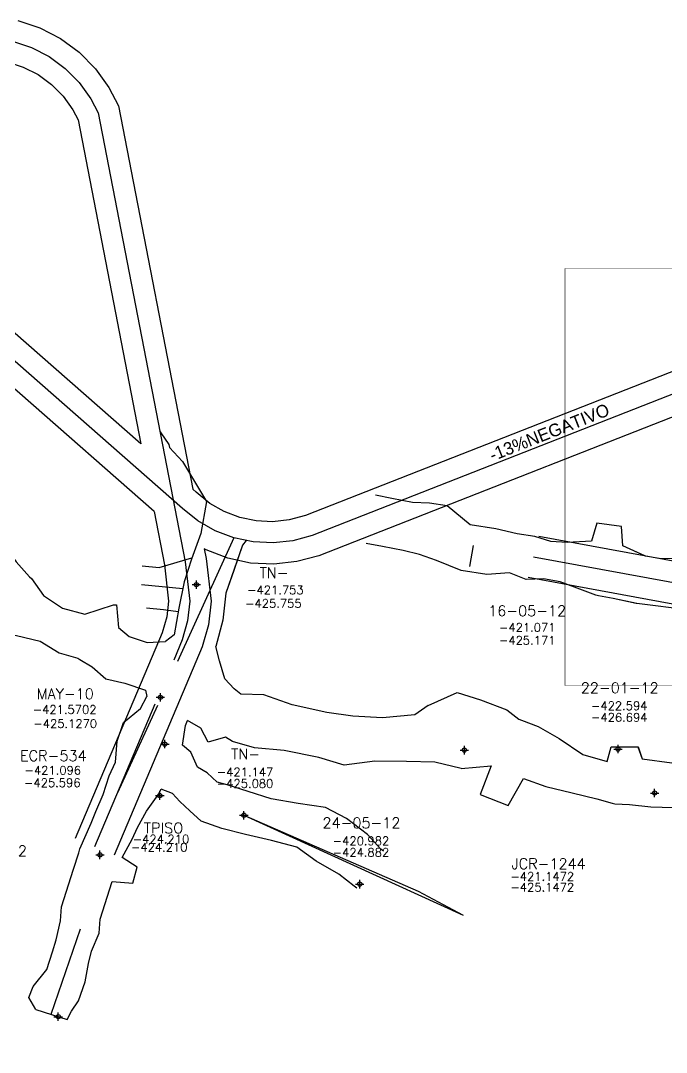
# Model space of a CAD drawing. Extents: x 3 to 13121, y 0 to 10397.
# Drawn here: x 10363.3 to 10439.7, y 9944.2 to 10066.3 of the extents above; entities that cross this region are included whole.
import ezdxf
from ezdxf.enums import TextEntityAlignment as Align

# ---------------------------------------------------------------- set-up
doc = ezdxf.new("R2010")
doc.units = 0
doc.header["$MEASUREMENT"] = 0
doc.header["$PDMODE"] = 34
doc.header["$PDSIZE"] = 0.5
for name, color, linetype in [('abajo', 7, 'Continuous'), ('arriba', 7, 'Continuous'), ('F-485-7495-EW-SCR', 4, 'Continuous'), ('F-485-7495-WE-FIC', 138, 'Continuous'), ('Layer 1', 7, 'Continuous'), ('MARGEN', 7, 'Continuous'), ('MTEXT', 7, 'Continuous'), ('PE', 1, 'Continuous'), ('R-420-8477-SE-PROY', 7, 'Continuous'), ('R-420-8477-SE-SCR', 170, 'Continuous'), ('TXT_M', 7, 'Continuous')]:
    doc.layers.add(name, color=color, linetype=linetype)
doc.styles.add('CBF', font='')
doc.styles.add('ROMAND', font='romand', dxfattribs={"width": 0.7})
doc.styles.add('ROMANS', font='romans.shx', dxfattribs={"width": 1.65})
doc.styles.get('CBF').set_extended_font_data('Institucional')

# ---------------------------------------------------------------- blocks, each defined once
blk = doc.blocks.new('F2')
blk.add_point((0, 0))
at = {"style": 'ROMAND'}
for tag, height, p in [('NOMBRE', 1.25, (0.2, 6.62)), ('CIELO', 1, (0.14, 4.62)), ('PISO', 1, (0.14, 3.25))]:
    blk.add_attdef(tag, text='', height=height, dxfattribs=at).set_placement(p, align=Align.CENTER)
at = {"style": 'ROMANS', "flags": 1}
for tag, p in [('MINA', (-0.07, -3.26)), ('LOCALIZACION', (-0.07, -4.93)), ('ESTRUCTURA', (-0.07, -6.62)), ('NIVEL', (-0.07, -8.29)), ('OBRA', (-0.07, -10.12)), ('FECHA', (-0.07, -11.79)), ('ATRAS', (-0.07, -13.48)), ('TOPOGRAFO', (2.67, -15.3))]:
    blk.add_attdef(tag, text='', height=1.25, dxfattribs=at).set_placement(p, align=Align.CENTER)
blk = doc.blocks.new('mar1a')
at = {"layer": 'PE', "linetype": 'Continuous', "lineweight": 0}
h = blk.add_hatch(color=1, dxfattribs=at)
edge = h.paths.add_edge_path()
edge.add_spline(control_points=[(0.7947, 0.0605), (0.7947, 0.0605), (0.8305, 0.0744), (0.8305, 0.0744), (0.8305, 0.0744), (0.8312, 0.0747), (0.8317, 0.0745), (0.8319, 0.0736), (0.8319, 0.0736), (0.8324, 0.0724), (0.8329, 0.0713), (0.8334, 0.0701), (0.8334, 0.0701), (0.8347, 0.0677), (0.8372, 0.0686), (0.8385, 0.0716), (0.8385, 0.0716), (0.8388, 0.0722), (0.8394, 0.0725), (0.8401, 0.0725), (0.8401, 0.0725), (0.8393, 0.0726), (0.8389, 0.0732), (0.8396, 0.0744), (0.8396, 0.0744), (0.8412, 0.0761), (0.8404, 0.0779), (0.8413, 0.0797), (0.8413, 0.0797), (0.8413, 0.0797), (0.8413, 0.0797), (0.8413, 0.0797), (0.8413, 0.0797), (0.8414, 0.0801), (0.8418, 0.0803), (0.8422, 0.0801), (0.8422, 0.0801), (0.8422, 0.0801), (0.8865, 0.0606), (0.8865, 0.0606), (0.8865, 0.0606), (0.8869, 0.0604), (0.8871, 0.06), (0.8869, 0.0597), (0.8869, 0.0597), (0.8869, 0.0597), (0.8869, 0.0597), (0.8869, 0.0597), (0.8869, 0.0597), (0.8868, 0.0593), (0.8863, 0.0592), (0.886, 0.0593), (0.886, 0.0593), (0.886, 0.0593), (0.8426, 0.0784), (0.8426, 0.0784), (0.8426, 0.0784), (0.8426, 0.0784), (0.8424, 0.0785), (0.8424, 0.0785), (0.8424, 0.0785), (0.842, 0.0768), (0.8435, 0.0754), (0.8423, 0.0735), (0.8423, 0.0735), (0.842, 0.0729), (0.8411, 0.0725), (0.8403, 0.0725), (0.8403, 0.0725), (0.8414, 0.0723), (0.8424, 0.0714), (0.8418, 0.0701), (0.8418, 0.0701), (0.8392, 0.0643), (0.8332, 0.0637), (0.832, 0.0686), (0.832, 0.0686), (0.8316, 0.0699), (0.831, 0.0715), (0.8305, 0.0729), (0.8305, 0.0729), (0.8305, 0.0729), (0.7953, 0.0592), (0.7953, 0.0592), (0.7953, 0.0592), (0.7949, 0.0591), (0.7945, 0.0592), (0.7943, 0.0596), (0.7943, 0.0596), (0.7943, 0.0596), (0.7943, 0.0596), (0.7943, 0.0596), (0.7943, 0.0596), (0.7942, 0.06), (0.7944, 0.0604), (0.7947, 0.0605)], knot_values=[0, 0, 0, 0, 0.041667, 0.041667, 0.041667, 0.041667, 0.083333, 0.083333, 0.083333, 0.083333, 0.125, 0.125, 0.125, 0.125, 0.166667, 0.166667, 0.166667, 0.166667, 0.208333, 0.208333, 0.208333, 0.208333, 0.25, 0.25, 0.25, 0.25, 0.291667, 0.291667, 0.291667, 0.291667, 0.333333, 0.333333, 0.333333, 0.333333, 0.375, 0.375, 0.375, 0.375, 0.416667, 0.416667, 0.416667, 0.416667, 0.458333, 0.458333, 0.458333, 0.458333, 0.5, 0.5, 0.5, 0.5, 0.541667, 0.541667, 0.541667, 0.541667, 0.583333, 0.583333, 0.583333, 0.583333, 0.625, 0.625, 0.625, 0.625, 0.666667, 0.666667, 0.666667, 0.666667, 0.708333, 0.708333, 0.708333, 0.708333, 0.75, 0.75, 0.75, 0.75, 0.791667, 0.791667, 0.791667, 0.791667, 0.833333, 0.833333, 0.833333, 0.833333, 0.875, 0.875, 0.875, 0.875, 0.916667, 0.916667, 0.916667, 0.916667, 0.958333, 0.958333, 0.958333, 0.958333, 1, 1, 1, 1], degree=3, periodic=0)
at = {"layer": 'Layer 1'}
for points, knots in [([(0.8852, 0.0542), (0.8862, 0.0542), (0.887, 0.0534), (0.887, 0.0524), (0.887, 0.0524), (0.887, 0.0514), (0.8862, 0.0506), (0.8852, 0.0506), (0.8852, 0.0506), (0.8842, 0.0506), (0.8834, 0.0514), (0.8834, 0.0524), (0.8834, 0.0524), (0.8834, 0.0534), (0.8842, 0.0542), (0.8852, 0.0542)], [0, 0, 0, 0, 0.25, 0.25, 0.25, 0.25, 0.5, 0.5, 0.5, 0.5, 0.75, 0.75, 0.75, 0.75, 1, 1, 1, 1]), ([(0.8852, 0.0539), (0.886, 0.0539), (0.8867, 0.0532), (0.8867, 0.0524), (0.8867, 0.0524), (0.8867, 0.0516), (0.886, 0.0509), (0.8852, 0.0509), (0.8852, 0.0509), (0.8844, 0.0509), (0.8837, 0.0516), (0.8837, 0.0524), (0.8837, 0.0524), (0.8837, 0.0532), (0.8844, 0.0539), (0.8852, 0.0539)], [0, 0, 0, 0, 0.25, 0.25, 0.25, 0.25, 0.5, 0.5, 0.5, 0.5, 0.75, 0.75, 0.75, 0.75, 1, 1, 1, 1]), ([(0.8857, 0.0524), (0.8858, 0.0524), (0.8859, 0.0525), (0.886, 0.0525), (0.886, 0.0525), (0.8861, 0.0526), (0.8861, 0.0528), (0.8861, 0.0529), (0.8861, 0.0529), (0.8861, 0.053), (0.8861, 0.0531), (0.886, 0.0532), (0.886, 0.0532), (0.886, 0.0533), (0.8859, 0.0534), (0.8858, 0.0534), (0.8858, 0.0534), (0.8857, 0.0534), (0.8856, 0.0534), (0.8854, 0.0534), (0.8854, 0.0534), (0.8854, 0.0534), (0.8845, 0.0534), (0.8845, 0.0534), (0.8845, 0.0534), (0.8845, 0.0534), (0.8845, 0.0514), (0.8845, 0.0514), (0.8845, 0.0514), (0.8845, 0.0514), (0.8848, 0.0514), (0.8848, 0.0514), (0.8848, 0.0514), (0.8848, 0.0514), (0.8848, 0.0523), (0.8848, 0.0523), (0.8848, 0.0523), (0.8848, 0.0523), (0.8854, 0.0523), (0.8854, 0.0523), (0.8854, 0.0523), (0.8854, 0.0523), (0.8859, 0.0514), (0.8859, 0.0514), (0.8859, 0.0514), (0.8859, 0.0514), (0.8863, 0.0514), (0.8863, 0.0514), (0.8863, 0.0514), (0.8863, 0.0514), (0.8857, 0.0524), (0.8857, 0.0524)], [0, 0, 0, 0, 0.076923, 0.076923, 0.076923, 0.076923, 0.153846, 0.153846, 0.153846, 0.153846, 0.230769, 0.230769, 0.230769, 0.230769, 0.307692, 0.307692, 0.307692, 0.307692, 0.384615, 0.384615, 0.384615, 0.384615, 0.461538, 0.461538, 0.461538, 0.461538, 0.538462, 0.538462, 0.538462, 0.538462, 0.615385, 0.615385, 0.615385, 0.615385, 0.692308, 0.692308, 0.692308, 0.692308, 0.769231, 0.769231, 0.769231, 0.769231, 0.846154, 0.846154, 0.846154, 0.846154, 0.923077, 0.923077, 0.923077, 0.923077, 1, 1, 1, 1]), ([(0.8848, 0.0526), (0.8848, 0.0526), (0.8853, 0.0526), (0.8853, 0.0526), (0.8853, 0.0526), (0.8855, 0.0526), (0.8856, 0.0526), (0.8856, 0.0526), (0.8856, 0.0526), (0.8857, 0.0526), (0.8858, 0.0527), (0.8858, 0.0527), (0.8858, 0.0527), (0.8858, 0.0528), (0.8858, 0.0528), (0.8858, 0.0529), (0.8858, 0.0529), (0.8858, 0.053), (0.8858, 0.0531), (0.8857, 0.0531), (0.8857, 0.0531), (0.8857, 0.0532), (0.8856, 0.0532), (0.8854, 0.0532), (0.8854, 0.0532), (0.8854, 0.0532), (0.8848, 0.0532), (0.8848, 0.0532), (0.8848, 0.0532), (0.8848, 0.0532), (0.8848, 0.0526), (0.8848, 0.0526)], [0, 0, 0, 0, 0.125, 0.125, 0.125, 0.125, 0.25, 0.25, 0.25, 0.25, 0.375, 0.375, 0.375, 0.375, 0.5, 0.5, 0.5, 0.5, 0.625, 0.625, 0.625, 0.625, 0.75, 0.75, 0.75, 0.75, 0.875, 0.875, 0.875, 0.875, 1, 1, 1, 1])]:
    blk.add_open_spline(points, degree=3, knots=knots, dxfattribs=at)
at = {"layer": 'MARGEN', "const_width": 0.001}
blk.add_lwpolyline([(0.0493, 0.9722), (1, 0.9722), (1, 0), (0.0493, 0)], close=True, dxfattribs=at)
at = {"layer": 'MARGEN'}
for points in [[(0.7362, 0.0789), (0.7877, 0.0789)], [(0.7362, 0.0685), (0.7877, 0.0685)], [(0.7362, 0.0615), (0.7877, 0.0615)], [(0.7362, 0.0518), (0.7877, 0.0518)], [(0.7362, 0.0452), (0.7877, 0.0452)], [(0.9485, 0.0389), (0.9994, 0.0389)], [(0.7362, 0.0348), (0.7877, 0.0348)], [(0.7362, 0.0278), (0.7877, 0.0278)], [(0.9485, 0.031), (0.9994, 0.031)], [(0.7362, 0.0174), (0.7877, 0.0174)], [(0.7362, 0.0104), (0.9485, 0.0104)], [(0.9485, 0.0104), (0.9994, 0.0104)]]:
    blk.add_lwpolyline(points, dxfattribs=at)
at = {"layer": 'TXT_M'}
for points, const_width in [([(1, 0.0859), (0.7362, 0.0859), (0.7362, 0)], 0.0005), ([(1, 0.0452), (0.7877, 0.0452)], 0.001)]:
    blk.add_lwpolyline(points, dxfattribs=dict(at, const_width=const_width))
for points in [[(0.7877, 0.0859), (0.7877, 0.0104)], [(0.9485, 0.0452), (0.9485, 0)], [(0.8333, 0.0104), (0.8333, 0)]]:
    blk.add_lwpolyline(points, dxfattribs=at)
at = {"layer": 'MARGEN', "style": 'ROMAND', "width": 0.7, "flags": 4}
for tag, height, p in [('TITULO', 0.0065, (0.8674, 0.0328)), ('TITULO', 0.0065, (0.8674, 0.0239)), ('TITULO', 0.0065, (0.8674, 0.015)), ('NUMERO', 0.0112, (0.9743, 0.0127)), ('CAJON', 0.00446, (0.9752, 0.0016))]:
    blk.add_attdef(tag, text='', height=height, dxfattribs=at).set_placement(p, align=Align.CENTER)
at = {"layer": 'MTEXT', "style": 'ROMAND', "width": 0.7, "flags": 4}
for tag, p, height in [('ESCALA', (0.7428, 0.0712), 0.004), ('DISENO', (0.7434, 0.0381), 0.004), ('REVISO', (0.7375, 0.021), 0.004), ('FECHA', (0.9504, 0.0331), 0.0035), ('ARCHIVO', (0.8369, 0.0022), 0.004)]:
    blk.add_attdef(tag, p, '', height=height, dxfattribs=at)
at = {"layer": 'MTEXT', "style": 'ROMAND', "width": 0.7}
for tag, p in [('COTAS', (0.7436, 0.0544)), ('NOMBRE', (0.7431, 0.0033))]:
    blk.add_attdef(tag, p, '', height=0.004, dxfattribs=at)
at = {"layer": 'TXT_M'}
for s, height, style, width, p in [('ESCALA:', 0.0028, 'ROMANS', 1.2, (0.7377, 0.0814)), ('COTAS:', 0.0028, 'ROMANS', 1.2, (0.7384, 0.0642)), ('FRESNILLO ', 0.00805, 'CBF', 1.305595, (0.7982, 0.0518)), ('DISENO:', 0.0028, 'ROMANS', 1.2, (0.7377, 0.0474)), ('REVISO:', 0.0028, 'ROMANS', 1.2, (0.7379, 0.0312)), ('DIBUJO:', 0.0028, 'ROMANS', 1.2, (0.7381, 0.0129))]:
    blk.add_text(s, height=height, dxfattribs=dict(at, style=style, width=width)).set_placement(p)
for s, height, style, width, p in [('FECHA:', 0.0028, 'ROMAND', 0.7, (0.9718, 0.0403)), ('NUMERO DE PLANO:', 0.0025, 'ROMANS', 1.2, (0.9738, 0.0268)), ('GUARDARSE EN CAJON:', 0.002125, 'ROMANS', 1.2, (0.9739, 0.0071))]:
    blk.add_text(s, height=height, dxfattribs=dict(at, style=style, width=width)).set_placement(p, align=Align.CENTER)
at = {"layer": 'TXT_M', "insert": (0.9006, 0.0733), "char_height": 0.00615, "width": 0.121713, "attachment_point": 1, "style": 'CBF'}
blk.add_mtext('MINERA FRESNILLO\\P   SA DE CV', dxfattribs=at)

msp = doc.modelspace()

# ---------------------------------------------------------------- linework, layer by layer
at = {"color": 5, "linetype": 'Continuous'}
for points, elevation in [([(10416.86401, 10004.16018), (10416.41174, 10001.70143)], -428.06744), ([(10389.72601, 9972.26483), (10410.3533, 9963.27791)], -421.14707), ([(10370.37466, 9958.77758), (10366.89783, 9948.70984)], -421.5702), ([(10365.09241, 9949.28762), (10368.80684, 9948.0989)], -421.44535)]:
    msp.add_lwpolyline(points, dxfattribs=dict(at, elevation=elevation))
at = {"color": 2, "linetype": 'Continuous'}
for points, elevation in [([(10382.50289, 9999.0664), (10377.60098, 9999.53617)], -419.90343), ([(10389.72601, 9972.26483), (10415.64994, 9960.45912)], -421.14707), ([(10410.3533, 9963.27791), (10415.64994, 9960.45912)], -421.14707)]:
    msp.add_lwpolyline(points, dxfattribs=dict(at, elevation=elevation))
at = {"layer": 'abajo', "color": 5, "linetype": 'Continuous'}
msp.add_polyline3d([(10440.5963, 9996.77539, -431.29842), (10438.09354, 9997.07178, -430.85809), (10436.22734, 9997.30914, -430.47356), (10436.13006, 9997.32681, -430.45858), (10433.42408, 9997.92, -430.13928), (10431.67304, 9998.23809, -429.66973), (10431.3812, 9998.29111, -429.6248), (10429.78105, 9998.88669, -429.37023)], dxfattribs=at)
at = {"layer": 'arriba', "color": 5, "linetype": 'Continuous'}
msp.add_polyline3d([(10440.5963, 9996.77539, -426.29842), (10438.09354, 9997.07178, -426.15809), (10436.22734, 9997.30914, -426.07356), (10436.22734, 9997.30914, -426.07356), (10433.42408, 9997.92, -425.53928), (10431.67304, 9998.23809, -425.36973), (10431.3812, 9998.29111, -425.3248), (10429.78105, 9998.88669, -425.17023)], dxfattribs=at)
at = {"layer": 'F-485-7495-EW-SCR', "color": 4, "linetype": 'Continuous'}
for points, elevation in [([(10379.81056, 10017.62289), (10379.90724, 10017.51717), (10380.85011, 10016.12577), (10380.91995, 10015.78587), (10382.47112, 10014.09492), (10385.3008, 10009.364), (10384.64167, 10005.57539), (10383.50875, 10002.56767), (10382.67421, 9999.89308), (10382.02361, 9996.75357), (10381.46947, 9993.58769), (10380.43614, 9992.81638)], -424.28854), ([(10379.90923, 10017.51712), (10380.85019, 10016.12564), (10380.92005, 10015.7858), (10382.47125, 10014.09488), (10385.30083, 10009.3641), (10384.64167, 10005.57539), (10383.50875, 10002.56767), (10382.67421, 9999.89308), (10382.02361, 9996.75357), (10381.46947, 9993.58769), (10380.43614, 9992.81638)], -419.90343), ([(10389.9949, 10004.77004), (10389.56129, 10004.231), (10388.52484, 10001.19693), (10387.59382, 9998.5487), (10387.23261, 9995.33011), (10386.38909, 9992.24331), (10386.38909, 9992.24331)], -425.44911), ([(10389.9949, 10004.77004), (10389.56129, 10004.231), (10387.59382, 9998.5487), (10387.23261, 9995.33011), (10386.38909, 9992.24331), (10386.38909, 9992.24331)], -421.64911), ([(10377.09297, 9966.11685), (10375.34248, 9967.27334)], -421.73431), ([(10377.09297, 9966.11685), (10375.34251, 9967.27334)], -425.93431)]:
    msp.add_lwpolyline(points, dxfattribs=dict(at, elevation=elevation))
for points in [[(10354.95336, 10006.42948, -421.23308), (10356.13045, 10005.60071, -421.62028), (10360.23487, 10005.61918, -421.46186), (10362.77812, 10002.22991, -420.79313), (10364.35461, 10000.45139, -420.75361), (10364.6038, 10000.28443, -420.74845), (10366.01329, 9998.25668, -420.90893), (10368.256, 9996.75399, -420.76254), (10370.91663, 9996.05464, -421.41786), (10374.3026, 9997.15635, -420.98006), (10374.66312, 9997.15553, -420.9749), (10374.90627, 9994.4648, -421.14569)], [(10354.95336, 10006.42948, -425.33308), (10356.13045, 10005.60071, -425.12028), (10360.23487, 10005.61918, -425.36186), (10362.77812, 10002.22991, -425.62313), (10364.35461, 10000.45139, -425.35361), (10364.6038, 10000.28443, -425.34845), (10366.01329, 9998.25668, -425.40893), (10368.256, 9996.75399, -425.46254), (10370.91663, 9996.05464, -425.31786), (10374.3026, 9997.15635, -425.38006), (10374.66312, 9997.15553, -425.3749), (10374.90627, 9994.4648, -425.34569)], [(10377.67724, 10001.77783, -422.9894), (10379.69534, 10001.58982, -422.06154), (10383.56435, 10002.72086, -422.23114)], [(10377.67724, 10001.77783, -426.9894), (10379.69534, 10001.58982, -426.56154), (10383.57364, 10002.72086, -426.23114)], [(10352.53241, 10001.82741, -421.23308), (10352.53241, 10001.82741, -421.23308), (10356.33843, 9999.80387, -421.46186), (10359.27133, 9996.99614, -420.79313), (10359.90154, 9993.80532, -420.75361), (10360.15073, 9993.63836, -420.74845), (10362.84048, 9993.52135, -420.90893), (10365.63983, 9992.84942, -420.76254), (10367.85514, 9991.48547, -421.41786), (10370.07219, 9990.84258, -420.98006), (10370.32138, 9990.67562, -420.9749), (10371.78912, 9989.81256, -421.14569)], [(10352.53241, 10001.82741, -425.33308), (10352.53241, 10001.82741, -425.33308), (10356.33843, 9999.80387, -425.36186), (10359.27133, 9996.99614, -425.62313), (10359.90154, 9993.80532, -425.35361), (10360.15073, 9993.63836, -425.34845), (10362.84048, 9993.52135, -425.40893), (10365.63983, 9992.84942, -425.46254), (10367.85514, 9991.48547, -425.31786), (10370.07219, 9990.84258, -425.38006), (10370.32138, 9990.67562, -425.3749), (10371.78912, 9989.81256, -425.34569)], [(10378.20504, 9996.80577, -422.9894), (10380.22314, 9996.61775, -422.06154), (10381.9533, 9996.37564, -422.23114)], [(10378.20504, 9996.80577, -426.9894), (10380.22314, 9996.61775, -426.56154), (10381.95873, 9996.37318, -426.23114)], [(10374.90627, 9994.4648, -421.14569), (10376.1663, 9993.39764, -421.12887), (10378.28498, 9992.68267, -420.63095)], [(10374.90627, 9994.4648, -425.34569), (10376.1663, 9993.39764, -425.22887), (10378.28498, 9992.68267, -425.23095)], [(10378.28498, 9992.68267, -420.63095), (10380.43614, 9992.81638, -419.90343), (10380.43614, 9992.81638, -419.90343), (10380.43614, 9992.81638, -419.90343), (10380.43614, 9992.81638, -419.90343)], [(10378.28498, 9992.68267, -425.23095), (10380.43614, 9992.81638, -424.28854), (10380.43614, 9992.81638, -424.28854), (10380.43614, 9992.81638, -424.28854), (10380.43614, 9992.81638, -424.28854)], [(10388.56806, 9987.21916, -421.36874), (10388.56806, 9987.21916, -421.36874), (10388.56806, 9987.21916, -421.36874), (10387.4829, 9988.41599, -421.27362), (10386.83611, 9990.51162, -421.1785), (10386.38909, 9992.24331, -421.64911), (10386.38909, 9992.24331, -421.64911)], [(10388.56806, 9987.21916, -425.26874), (10388.56806, 9987.21916, -425.26874), (10388.56806, 9987.21916, -425.26874), (10387.4829, 9988.41599, -425.27362), (10386.83611, 9990.51162, -425.2785), (10386.38909, 9992.24331, -425.44911), (10386.38909, 9992.24331, -425.44911)], [(10371.78912, 9989.81256, -421.14569), (10373.40705, 9988.41, -421.12887), (10375.62255, 9987.87004, -420.63095)], [(10371.78912, 9989.81256, -425.34569), (10373.40705, 9988.41, -425.22887), (10375.62255, 9987.87004, -425.23095)], [(10375.62255, 9987.87004, -420.63095), (10375.62255, 9987.87004, -420.63095), (10375.62255, 9987.87004, -420.63095), (10378.10012, 9987.05419, -420.98836), (10378.26088, 9986.3215, -421.41977)], [(10375.62255, 9987.87004, -425.23095), (10375.62255, 9987.87004, -425.23095), (10375.62255, 9987.87004, -425.23095), (10378.10012, 9987.05419, -425.18836), (10378.26088, 9986.3215, -425.21977)], [(10411.51445, 9985.2507, -419.8401), (10411.51445, 9985.2507, -419.8401), (10409.93821, 9984.13283, -420.55863), (10406.12162, 9983.7813, -420.75167), (10402.60483, 9983.98665, -420.54509), (10399.53351, 9984.41906, -420.93926), (10395.42983, 9985.33544, -420.63136), (10392.08432, 9986.52601, -421.42477), (10389.35571, 9986.59435, -421.01969), (10388.56806, 9987.21916, -421.36874)], [(10411.51445, 9985.2507, -424.9401), (10411.51445, 9985.2507, -424.9401), (10409.93821, 9984.13283, -424.75863), (10406.12162, 9983.7813, -424.55167), (10402.60483, 9983.98665, -424.74509), (10399.53351, 9984.41906, -424.73926), (10395.42983, 9985.33544, -425.13136), (10392.08432, 9986.52601, -425.22477), (10389.35571, 9986.59435, -425.31969), (10388.56806, 9987.21916, -425.26874)], [(10411.51445, 9985.2507, -419.8401), (10414.95129, 9986.78629, -419.84741), (10417.71855, 9985.91322, -420.05472), (10420.81762, 9984.74033, -420.26304), (10422.26802, 9983.61058, -420.16733), (10422.55706, 9983.53023, -420.16808), (10424.52676, 9982.77508, -420.57338), (10427.03696, 9981.35072, -420.88044), (10429.82542, 9979.43383, -420.9885), (10432.7158, 9978.63032, -420.89607), (10433.17703, 9980.35297, -420.30086), (10436.35159, 9980.33987, -420.30161), (10436.84827, 9978.93461, -420.6059), (10436.84827, 9978.93461, -420.6059)], [(10411.51445, 9985.2507, -424.9401), (10414.95129, 9986.78629, -424.84741), (10417.71855, 9985.91322, -424.85472), (10420.81762, 9984.74033, -424.96304), (10422.26802, 9983.61058, -424.96733), (10422.55706, 9983.53023, -424.96808), (10424.52676, 9982.77508, -424.97338), (10427.03696, 9981.35072, -425.08044), (10429.82542, 9979.43383, -425.1885), (10432.7158, 9978.63032, -425.19607), (10433.17671, 9980.353, -425.00086), (10436.35233, 9980.34026, -425.00161), (10436.84827, 9978.93461, -425.0059), (10436.84827, 9978.93461, -425.0059)], [(10370.33081, 9968.28092, -421.73431), (10371.66328, 9971.31041, -421.46035), (10372.19838, 9972.70951, -421.43895), (10373.07658, 9974.72581, -421.35424), (10373.80366, 9976.90682, -421.37477), (10374.53918, 9978.55003, -421.2691), (10374.74152, 9981.03865, -421.09487), (10375.4686, 9983.21967, -421.0154), (10377.50331, 9984.90057, -421.23592), (10378.26088, 9986.3215, -421.41977)], [(10370.33081, 9968.28092, -425.93431), (10371.66328, 9971.31041, -425.36035), (10372.19838, 9972.70951, -425.23895), (10373.07658, 9974.72581, -425.25424), (10373.80366, 9976.90682, -425.17477), (10374.53918, 9978.55003, -425.2691), (10374.74152, 9981.03865, -425.29487), (10375.4686, 9983.21967, -425.2154), (10377.50331, 9984.90057, -425.13592), (10378.26088, 9986.3215, -425.21977)], [(10382.47375, 9980.5405, -425.2154), (10382.82722, 9982.86441, -425.13592), (10383.06395, 9983.48339, -425.1707)], [(10382.47375, 9980.5405, -421.0154), (10382.82722, 9982.86441, -421.23592), (10383.06395, 9983.48339, -421.31218)], [(10388.37947, 9980.97857, -425.31969), (10387.55125, 9981.48453, -425.26353), (10385.49947, 9980.9276, -425.26874), (10384.63349, 9982.57383, -425.27362), (10383.32914, 9983.32126, -425.2785), (10383.06395, 9983.48339, -425.29424)], [(10388.37947, 9980.97857, -421.01969), (10387.55125, 9981.48453, -421.36353), (10385.49947, 9980.9276, -421.36874), (10384.63349, 9982.57383, -421.27362), (10383.32914, 9983.32126, -421.1785), (10383.06395, 9983.48339, -420.98795)], [(10386.56284, 9976.16331, -421.0802), (10385.39813, 9977.27733, -420.94949), (10384.25149, 9977.95894, -421.12473), (10383.43479, 9979.70875, -421.19045), (10382.47375, 9980.5405, -421.0154)], [(10386.56284, 9976.16331, -425.1802), (10385.39813, 9977.27733, -425.24949), (10384.25149, 9977.95894, -425.22473), (10383.43479, 9979.70875, -425.19045), (10382.47375, 9980.5405, -425.2154)], [(10415.43443, 9977.79789, -421.07086), (10412.31597, 9978.543, -420.86484), (10408.9791, 9978.61557, -420.55863), (10405.23102, 9978.65813, -420.75167), (10401.59434, 9978.17383, -420.54509), (10398.60866, 9979.09885, -420.93926), (10394.48785, 9979.9167, -420.63136), (10390.98819, 9980.22058, -421.42477), (10388.37947, 9980.97857, -421.01969), (10388.37947, 9980.97857, -421.01969)], [(10415.43443, 9977.79789, -425.17086), (10412.31597, 9978.543, -424.86484), (10408.9791, 9978.61557, -424.75863), (10405.23102, 9978.65813, -424.55167), (10401.59434, 9978.17383, -424.74509), (10398.60866, 9979.09885, -424.73926), (10394.48785, 9979.9167, -425.13136), (10390.98819, 9980.22058, -425.22477), (10388.37947, 9980.97857, -425.31969), (10388.37947, 9980.97857, -425.31969)], [(10415.43443, 9977.79789, -421.07086), (10418.96955, 9978.09242, -420.26304), (10417.67402, 9974.6999, -420.16733), (10421.00882, 9973.39804, -420.16808), (10422.8126, 9976.60891, -420.57338), (10425.45673, 9975.66628, -420.88044), (10428.56659, 9974.90555, -420.9885), (10431.48376, 9974.19839, -420.89607), (10433.31433, 9973.6895, -420.30086), (10433.60337, 9973.60915, -420.30161), (10435.34839, 9973.53921, -420.6059), (10437.86418, 9973.25501, -421.0122)], [(10415.43443, 9977.79789, -425.17086), (10418.96955, 9978.09242, -424.96304), (10417.67402, 9974.6999, -424.96733), (10421.00882, 9973.39804, -424.96808), (10422.8126, 9976.60891, -424.97338), (10425.45673, 9975.66628, -425.08044), (10428.56659, 9974.90555, -425.1885), (10431.48376, 9974.19839, -425.19607), (10433.31433, 9973.6895, -425.00086), (10433.60337, 9973.60915, -425.00161), (10435.34839, 9973.53921, -425.0059), (10437.86418, 9973.25501, -425.2122)], [(10436.84827, 9978.93461, -420.6059), (10436.84827, 9978.93461, -420.6059), (10440.35758, 9978.45534, -423.02736), (10444.18829, 9977.58056, -423.04688), (10447.49139, 9977.20739, -422.86282), (10450.82456, 9976.02856, -423.1808), (10455.92446, 9973.22549, -420.6589), (10455.92446, 9973.22549, -420.6589)], [(10436.84827, 9978.93461, -425.0059), (10436.84827, 9978.93461, -425.0059), (10440.35758, 9978.45534, -427.32736), (10444.18829, 9977.58056, -427.34688), (10447.49139, 9977.20739, -427.36282), (10450.82456, 9976.02856, -427.2808), (10455.92446, 9973.22549, -424.0589), (10455.92446, 9973.22549, -424.0589)], [(10406.23503, 9968.01177, -420.98241), (10405.91019, 9968.24518, -420.98428), (10404.33414, 9969.9933, -420.99502), (10401.87501, 9971.8834, -421.00949), (10399.36774, 9973.19239, -421.02256), (10396.1374, 9973.66641, -420.7361), (10392.96541, 9974.22165, -420.74964), (10390.2476, 9975.06624, -420.66225), (10387.75055, 9975.87534, -420.67392), (10386.56284, 9976.16331, -421.0802), (10386.56284, 9976.16331, -421.0802)], [(10406.23503, 9968.01177, -424.88241), (10405.91019, 9968.24518, -424.88428), (10404.33414, 9969.9933, -424.79502), (10401.87501, 9971.8834, -424.90949), (10399.36774, 9973.19239, -425.02256), (10396.1374, 9973.66641, -425.1361), (10392.96541, 9974.22165, -425.04964), (10390.2476, 9975.06624, -425.06225), (10387.75055, 9975.87534, -425.07392), (10386.56284, 9976.16331, -425.1802), (10386.56284, 9976.16331, -425.1802)], [(10375.34248, 9967.27334, -421.3968), (10376.52018, 9969.45285, -421.46035), (10377.14868, 9970.81624, -421.43895), (10378.21369, 9972.76109, -421.35424), (10379.59459, 9974.69205, -421.37477), (10379.92726, 9975.3372, -421.33236)], [(10375.34251, 9967.27334, -425.2968), (10376.52018, 9969.45285, -425.36035), (10377.14868, 9970.81624, -425.23895), (10378.21369, 9972.76109, -425.25424), (10379.59459, 9974.69205, -425.17477), (10379.92726, 9975.3372, -425.21263)], [(10383.31417, 9972.76682, -425.1802), (10382.14945, 9973.88085, -425.24949), (10381.27929, 9974.85152, -425.22473), (10379.92726, 9975.3372, -425.19972)], [(10383.31417, 9972.76682, -421.0802), (10382.14945, 9973.88085, -420.94949), (10381.27929, 9974.85152, -421.12473), (10379.92726, 9975.3372, -421.17267)], [(10437.86418, 9973.25501, -421.0122), (10437.86418, 9973.25501, -421.0122), (10437.86418, 9973.25501, -421.0122), (10441.87125, 9973.14984, -423.04688), (10445.08167, 9972.59944, -422.86282), (10448.41484, 9971.4206, -423.1808), (10452.49919, 9969.73609, -423.30341), (10454.70639, 9968.13045, -422.91729)], [(10437.86418, 9973.25501, -425.2122), (10437.86418, 9973.25501, -425.2122), (10437.86418, 9973.25501, -425.2122), (10441.87125, 9973.14984, -427.34688), (10445.08167, 9972.59944, -427.36282), (10448.41484, 9971.4206, -427.2808), (10452.49919, 9969.73609, -427.30341), (10454.70639, 9968.13045, -427.31729)], [(10403.08404, 9963.62643, -420.98241), (10402.7592, 9963.85983, -420.98428), (10400.94974, 9965.28312, -420.99502), (10398.2572, 9966.84837, -421.00949), (10395.98334, 9968.4822, -421.02256), (10392.98641, 9969.28107, -420.7361), (10389.93112, 9969.99873, -420.74964), (10387.0966, 9970.6809, -420.66225), (10384.65791, 9971.5712, -420.67392), (10383.31417, 9972.76682, -421.0802), (10383.31417, 9972.76682, -421.0802)], [(10403.08404, 9963.62643, -424.88241), (10402.7592, 9963.85983, -424.88428), (10400.94974, 9965.28312, -424.79502), (10398.2572, 9966.84837, -424.90949), (10395.98334, 9968.4822, -425.02256), (10392.98641, 9969.28107, -425.1361), (10389.93112, 9969.99873, -425.04964), (10387.0966, 9970.6809, -425.06225), (10384.65791, 9971.5712, -425.07392), (10383.31417, 9972.76682, -425.1802), (10383.31417, 9972.76682, -425.1802)], [(10365.09241, 9949.28762, -421.44535), (10364.28513, 9950.7021, -421.48948), (10364.80675, 9952.00393, -421.24554), (10366.39485, 9954.01358, -421.54165), (10367.06487, 9956.10722, -421.42975), (10367.52171, 9957.5347, -421.28981), (10368.0317, 9959.78446, -421.28192), (10368.13802, 9961.42902, -421.44599), (10369.56942, 9965.90179, -421.6342), (10370.17853, 9967.80509, -421.71429), (10370.33081, 9968.28092, -421.73431)], [(10365.09241, 9949.28762, -425.84535), (10364.28513, 9950.7021, -425.78948), (10364.80675, 9952.00393, -423.84554), (10366.39485, 9954.01358, -425.94165), (10367.06487, 9956.10722, -425.82975), (10367.52171, 9957.5347, -425.68981), (10368.0317, 9959.78446, -425.58192), (10368.13802, 9961.42902, -425.64599), (10369.56942, 9965.90179, -425.8342), (10370.17853, 9967.80509, -425.91429), (10370.33081, 9968.28092, -425.93431)], [(10368.80684, 9948.0989, -421.44535), (10369.33294, 9949.08666, -421.48948), (10370.14028, 9950.29706, -421.24554), (10370.96645, 9952.55055, -421.54165), (10371.35075, 9954.73562, -421.42975), (10371.71234, 9956.19358, -421.28981), (10372.6033, 9958.32142, -421.28192), (10372.70962, 9959.96599, -421.44599), (10374.14102, 9964.43875, -421.6342), (10376.58584, 9964.22487, -421.71429), (10377.09297, 9966.11685, -421.73431)], [(10368.80684, 9948.0989, -425.84535), (10369.33294, 9949.08666, -425.78948), (10370.14028, 9950.29706, -423.84554), (10370.96645, 9952.55055, -425.94165), (10371.35075, 9954.73562, -425.82975), (10371.71234, 9956.19358, -425.68981), (10372.6033, 9958.32142, -425.58192), (10372.70962, 9959.96599, -425.64599), (10374.14102, 9964.43875, -425.8342), (10376.58584, 9964.22487, -425.91429), (10377.09297, 9966.11685, -425.93431)]]:
    msp.add_polyline3d(points, dxfattribs=at)
at = {"layer": 'R-420-8477-SE-PROY', "color": 3, "linetype": 'Continuous'}
for points in [[(10362.96947, 10066.26512), (10365.57349, 10065.40101), (10368.00977, 10064.14207), (10370.22764, 10062.51952), (10372.1667, 10060.5571), (10373.75325, 10058.3452), (10374.87448, 10056.20584), (10383.67456, 10010.82989)], [(10361.77053, 10061.39488), (10363.62651, 10060.77899), (10365.37023, 10059.87793), (10366.95236, 10058.72048), (10368.3333, 10057.3229), (10369.48675, 10055.7148), (10370.10552, 10054.53416), (10377.53812, 10016.20936), (10350.69256, 10039.74333)], [(10379.09181, 10008.19808), (10347.26744, 10036.09667)], [(10451.20676, 10028.96061), (10397.01699, 10007.71828), (10395.07002, 10007.19508), (10393.11522, 10006.98624), (10391.16104, 10007.07771), (10389.25059, 10007.48472), (10387.41181, 10008.1868), (10385.70484, 10009.16102), (10384.07068, 10010.48264), (10383.67456, 10010.82989)], [(10452.64973, 10024.15581), (10398.58301, 10002.96172), (10395.98998, 10002.26492), (10393.26478, 10001.97376), (10390.51896, 10002.10229), (10387.82941, 10002.67528), (10385.26819, 10003.6532), (10385.04127, 10003.78271), (10385.26189, 10002.64512), (10385.85699, 9997.60625), (10385.53048, 9994.77887), (10384.79334, 9992.1678), (10374.37219, 9967.55235)], [(10379.09181, 10008.19808), (10380.31811, 10001.87488), (10380.82301, 9997.59975), (10380.60952, 9995.75113), (10380.06666, 9993.8282), (10369.76781, 9969.50165)], [(10424.6197, 10005.27554), (10453.82508, 9999.90352)], [(10423.3671, 10000.42207), (10453.11141, 9994.95091)]]:
    msp.add_lwpolyline(points, dxfattribs=at)
at = {"layer": 'R-420-8477-SE-PROY', "color": 1, "linetype": 'Continuous'}
for points, elevation in [([(10362.37, 10063.83), (10364.6, 10063.09), (10366.69, 10062.01), (10368.59, 10060.62), (10370.25, 10058.94), (10371.62, 10057.03), (10372.49, 10055.37), (10382.79, 10002.26), (10383.34, 9997.603), (10383.07, 9995.265), (10382.43, 9992.998), (10381.42687, 9990.62854)], -428.06744), ([(10451.92824, 10026.55821), (10397.8, 10005.34), (10395.53, 10004.73), (10393.19, 10004.48), (10390.84, 10004.59), (10388.54, 10005.08), (10386.34, 10005.92), (10384.29, 10007.09), (10382.46, 10008.57), (10348.98, 10037.92)], -428.06744), ([(10388.54, 10005.08), (10381.86719, 9990.46519)], -403.5838), ([(10423.9934, 10002.8488), (10453.46824, 9997.42721)], -428.06744), ([(10379.20762, 9985.38652), (10372.07, 9968.527)], -428.06744), ([(10379.49177, 9985.26254), (10374.76, 9974.899)], -403.5838)]:
    msp.add_lwpolyline(points, dxfattribs=dict(at, elevation=elevation))
at = {"layer": 'R-420-8477-SE-SCR', "color": 5, "linetype": 'Continuous'}
for points in [[(10430.83556, 10004.69169, -425.17023), (10427.98971, 10004.53211, -424.9066), (10426.04625, 10004.66533, -424.73597), (10424.12811, 10005.24122, -424.36534), (10422.05503, 10005.54158, -424.38617), (10419.53098, 10006.13316, -424.06435), (10416.47978, 10006.6233, -423.59987), (10413.77143, 10008.88048, -423.0354), (10411.69834, 10009.18084, -422.75623), (10409.68497, 10009.26589, -421.4856), (10407.23969, 10009.74033, -421.27231), (10405.28346, 10010.11988, -421.10168)], [(10430.83556, 10004.69169, -429.37023), (10427.97624, 10004.53211, -428.8066), (10426.04625, 10004.66533, -428.63597), (10424.12811, 10005.24122, -428.46534), (10422.05503, 10005.54158, -428.48617), (10419.53098, 10006.13316, -428.16435), (10416.47978, 10006.6233, -427.89987), (10413.77143, 10008.88048, -427.6354), (10411.69834, 10009.18084, -427.25623), (10409.68497, 10009.26589, -426.9856), (10407.23969, 10009.74033, -426.77231), (10405.28346, 10010.11988, -426.60168)], [(10441.32535, 10002.63018, -426.29842), (10439.09443, 10002.5816, -426.15809), (10437.2461, 10002.91736, -426.07356), (10437.2461, 10002.91736, -426.07356), (10434.55008, 10004.11856, -425.53928), (10434.41136, 10006.42101, -425.36973), (10431.47148, 10006.8016, -425.3248), (10430.83556, 10004.69169, -425.17023)], [(10441.32535, 10002.63018, -431.29842), (10439.09443, 10002.5816, -430.85809), (10437.2461, 10002.91736, -430.47356), (10437.14882, 10002.93503, -430.45858), (10434.55008, 10004.11856, -430.13928), (10434.41127, 10006.42098, -429.66973), (10431.47151, 10006.80153, -429.6248), (10430.83556, 10004.69169, -429.37023)], [(10429.78105, 9998.88669, -425.17023), (10427.14536, 9999.86816, -424.9066), (10425.18913, 10000.24771, -424.73597), (10423.13767, 10000.13641, -424.36534), (10421.15982, 10000.92762, -424.38617), (10418.48339, 10000.73385, -424.06435), (10415.43219, 10001.22399, -423.59987), (10412.51432, 10002.40131, -423.0354), (10410.51743, 10003.09435, -422.75623), (10408.58025, 10003.57207, -421.4856), (10406.13496, 10004.04651, -421.27231), (10404.17873, 10004.42606, -421.10168)], [(10429.78105, 9998.88669, -429.37023), (10427.14536, 9999.86816, -428.8066), (10425.18913, 10000.24771, -428.63597), (10423.13767, 10000.13641, -428.46534), (10421.15982, 10000.92762, -428.48617), (10418.48339, 10000.73385, -428.16435), (10415.43219, 10001.22399, -427.89987), (10412.51432, 10002.40131, -427.6354), (10410.51743, 10003.09435, -427.25623), (10408.58025, 10003.57207, -426.9856), (10406.13496, 10004.04651, -426.77231), (10404.17873, 10004.42606, -426.60168)]]:
    msp.add_polyline3d(points, dxfattribs=at)

# ---------------------------------------------------------------- block references
at = {"color": 0, "linetype": 'Continuous', "xscale": 66.5, "yscale": 50.75, "zscale": 66.5}
msp.add_blockref('mar1a', (10424.4418, 9987.60617), dxfattribs=at).add_auto_attribs({'ARCHIVO': 'C:\\Documents and Settings\\Usuario\\Mis documentos\\JUAN DE DIOS\\PLANOS\\SN-485.dwg', 'ESCALA': '1:250', 'NOMBRE': 'Lsc. Lenin Escobedo', 'DISENO': 'PLANEACION', 'COTAS': 'en Metros', 'REVISO': 'Ing. Manuel Molina L.', 'FECHA': '20-MAYO-2008'})
at = {"layer": 'F-485-7495-WE-FIC', "color": 8, "linetype": 'Continuous'}
ref = msp.add_blockref('F2', (10384.10858, 9999.54425, -421.75303), dxfattribs=at)
ref.add_attrib('NOMBRE', 'TN-', dxfattribs={"layer": '0', "height": 1.25, "style": 'ROMAND'}).set_placement((10393.29455, 10000.31575, -421.75303), align=Align.CENTER)
ref.add_attrib('CIELO', '-421.753', dxfattribs={"layer": '0', "height": 1, "style": 'ROMAND'}).set_placement((10393.45367, 9998.40958, -421.75303), align=Align.CENTER)
ref.add_attrib('PISO', '-425.755', dxfattribs={"layer": '0', "height": 1, "style": 'ROMAND'}).set_placement((10393.21505, 9996.82112, -421.75303), align=Align.CENTER)
ref = msp.add_blockref('F2', (10415.81122, 9979.96538, -421.07086), dxfattribs=at)
ref.add_attrib('NOMBRE', '16-05-12', dxfattribs={"layer": '0', "height": 1.25, "style": 'ROMAND'}).set_placement((10423.24118, 9995.81929, -421.07086), align=Align.CENTER)
ref.add_attrib('CIELO', '-421.071', dxfattribs={"layer": '0', "height": 1, "style": 'ROMAND'}).set_placement((10423.24118, 9993.98285, -421.07086), align=Align.CENTER)
ref.add_attrib('PISO', '-425.171', dxfattribs={"layer": '0', "height": 1, "style": 'ROMAND'}).set_placement((10423.24118, 9992.45249, -421.07086), align=Align.CENTER)
for p, values in [((10433.99121, 9980.0919, -422.59447), {'NOMBRE': '22-01-12', 'CIELO': '-422.594', 'PISO': '-426.694'}), ((10389.72601, 9972.26483, -421.14707), {'NOMBRE': 'TN-', 'CIELO': '-421.147', 'PISO': '-425.080'}), ((10403.43415, 9964.11369, -420.98241), {'NOMBRE': '24-05-12', 'CIELO': '-420.982', 'PISO': '-424.882'})]:
    msp.add_blockref('F2', p, dxfattribs=at).add_auto_attribs(values)
ref = msp.add_blockref('F2', (10379.8506, 9986.2167, -421.5702), dxfattribs=at)
ref.add_attrib('NOMBRE', 'MAY-10', dxfattribs={"layer": '0', "height": 1.25, "style": 'ROMAND'}).set_placement((10368.58868, 9986.0053, -421.5702), align=Align.CENTER)
ref.add_attrib('CIELO', '-421.5702', dxfattribs={"layer": '0', "height": 1, "style": 'ROMAND'}).set_placement((10368.51611, 9984.26642, -421.5702), align=Align.CENTER)
ref.add_attrib('PISO', '-425.1270', dxfattribs={"layer": '0', "height": 1, "style": 'ROMAND'}).set_placement((10368.58868, 9982.59999, -421.5702), align=Align.CENTER)
ref = msp.add_blockref('F2', (10380.37073, 9980.68539, -421.096), dxfattribs=at)
ref.add_attrib('NOMBRE', 'ECR-534', dxfattribs={"layer": '0', "height": 1.25, "style": 'ROMAND'}).set_placement((10367.17868, 9978.67771, -421.096), align=Align.CENTER)
ref.add_attrib('CIELO', '-421.096', dxfattribs={"layer": '0', "height": 1, "style": 'ROMAND'}).set_placement((10367.11709, 9977.07915, -421.096), align=Align.CENTER)
ref.add_attrib('PISO', '-425.596', dxfattribs={"layer": '0', "height": 1, "style": 'ROMAND'}).set_placement((10367.05556, 9975.60355, -421.096), align=Align.CENTER)
ref = msp.add_blockref('F2', (10438.3195, 9974.8929, -421.1472), dxfattribs=at)
ref.add_attrib('NOMBRE', 'JCR-1244', dxfattribs={"layer": '0', "height": 1.25, "style": 'ROMAND'}).set_placement((10425.77067, 9965.90399, -421.1472), align=Align.CENTER)
ref.add_attrib('CIELO', '-421.1472', dxfattribs={"layer": '0', "height": 1, "style": 'ROMAND'}).set_placement((10425.02547, 9964.52199, -421.1472), align=Align.CENTER)
ref.add_attrib('PISO', '-425.1472', dxfattribs={"layer": '0', "height": 1, "style": 'ROMAND'}).set_placement((10425.02547, 9963.24629, -421.1472), align=Align.CENTER)
ref = msp.add_blockref('F2', (10379.77963, 9974.59814, -424.21038), dxfattribs=at)
ref.add_attrib('NOMBRE', 'TPISO', dxfattribs={"layer": '0', "height": 1.25, "style": 'ROMAND'}).set_placement((10380.21279, 9970.12416, -424.21038), align=Align.CENTER)
ref.add_attrib('CIELO', '-424.210', dxfattribs={"layer": '0', "height": 1, "style": 'ROMAND'}).set_placement((10379.91608, 9968.93888, -424.21038), align=Align.CENTER)
ref.add_attrib('PISO', '-424.210', dxfattribs={"layer": '0', "height": 1, "style": 'ROMAND'}).set_placement((10379.70562, 9967.98004, -424.21038), align=Align.CENTER)
ref = msp.add_blockref('F2', (10372.69817, 9967.57773, -421.3968), dxfattribs=at)
ref.add_attrib('NOMBRE', '03-05-12', dxfattribs={"layer": '0', "height": 1.25, "style": 'ROMAND'}).set_placement((10359.45103, 9967.43224, -421.3968), align=Align.CENTER)
ref.add_attrib('CIELO', '-421.397', dxfattribs={"layer": '0', "height": 1, "style": 'ROMAND'}).set_placement((10358.48511, 9966.21375, -421.3968), align=Align.CENTER)
ref.add_attrib('PISO', '-425.297', dxfattribs={"layer": '0', "height": 1, "style": 'ROMAND'}).set_placement((10358.43427, 9965.04603, -421.3968), align=Align.CENTER)
ref = msp.add_blockref('F2', (10367.75918, 9948.43418, -421.44535), dxfattribs=at)
ref.add_attrib('NOMBRE', '24-05-12', dxfattribs={"layer": '0', "height": 1.25, "style": 'ROMAND'}).set_placement((10348.29325, 9947.41459, -421.44535), align=Align.CENTER)
ref.add_attrib('CIELO', '-421.445', dxfattribs={"layer": '0', "height": 1, "style": 'ROMAND'}).set_placement((10347.40873, 9945.64782, -421.44535), align=Align.CENTER)
ref.add_attrib('PISO', '-425.845', dxfattribs={"layer": '0', "height": 1, "style": 'ROMAND'}).set_placement((10346.96641, 9944.21234, -421.44535), align=Align.CENTER)

# ---------------------------------------------------------------- texts
at = {"layer": 'R-420-8477-SE-PROY', "color": 5, "linetype": 'Continuous', "insert": (10418.58794, 10015.50164), "char_height": 1.5, "width": 69.4850919, "attachment_point": 1, "rotation": 21.5921133}
msp.add_mtext('-13%NEGATIVO', dxfattribs=at)

doc.saveas('drawing.dxf')
